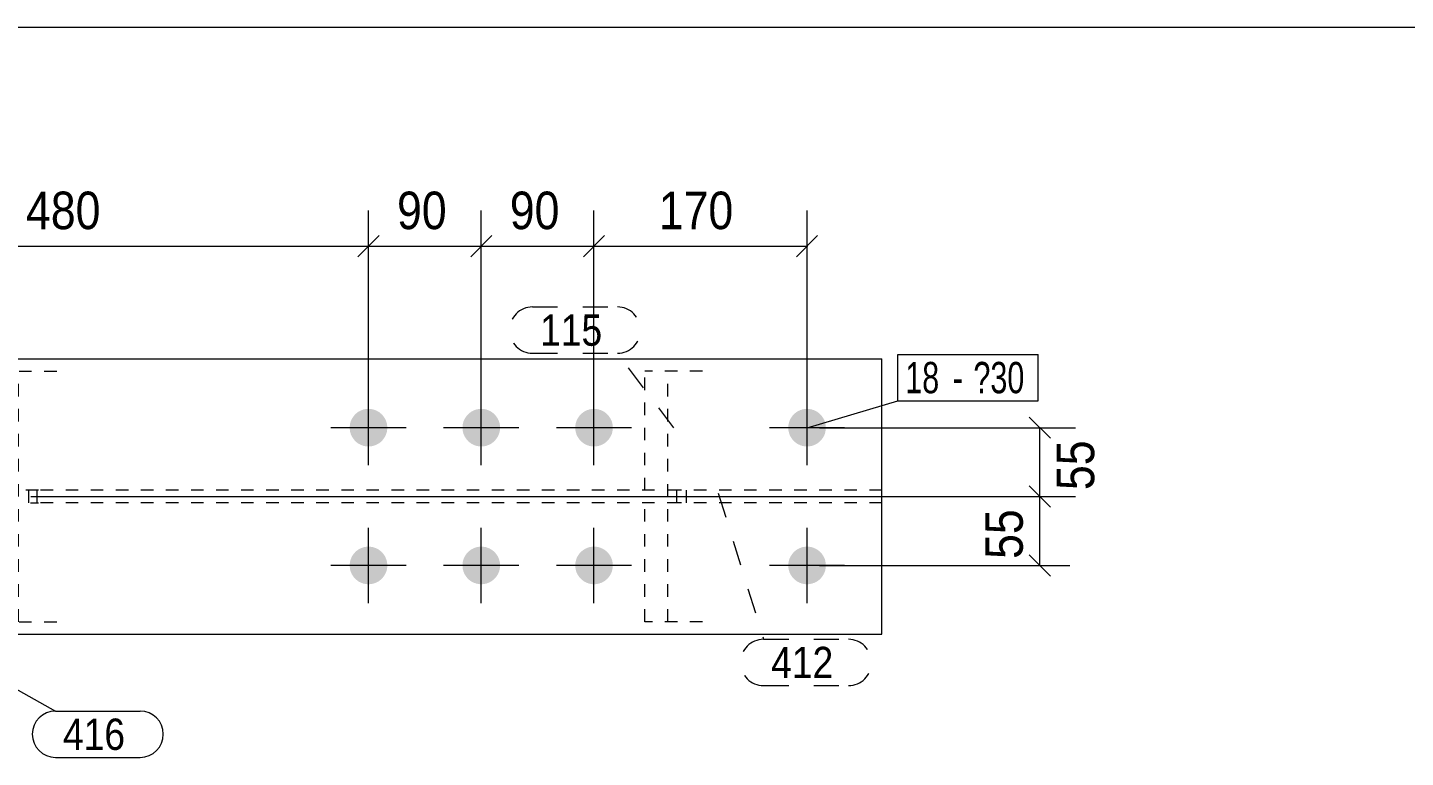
# Model space of a CAD drawing. Header units: millimetres. Extents: x 2 to 579, y 1 to 825.
# Drawn here: x 276.6 to 386.6, y 766.7 to 825 of the extents above; entities that cross this region are included whole.
import ezdxf

# ---------------------------------------------------------------- set-up
doc = ezdxf.new("R2010")
doc.units = ezdxf.units.MM
for name, pattern in [('XKITLINE00', [0]), ('XKITLINE01', [4, 1, -1, 1, -1]), ('XKITLINE02', [4, 2, -2]), ('XKITLINE03', [6, 3, -1, 1, -1])]:
    doc.linetypes.add(name, pattern=pattern)
for name, color, linetype, lineweight in [('Bolt', 3, 'Continuous', 0), ('BoltMark', 7, 'Continuous', 0), ('Dimensions', 7, 'Continuous', 0), ('DrawingSheet', 5, 'Continuous', 0), ('Part', 2, 'Continuous', 0), ('PartMark', 7, 'Continuous', 0)]:
    doc.layers.add(name, color=color, linetype=linetype, lineweight=lineweight)
doc.styles.add('ARIAL', font='ARIAL.TTF')
doc.styles.add('ARIAL_NARROW', font='ARIALN.TTF')

# ---------------------------------------------------------------- blocks, each defined once
blk = doc.blocks.new('*A126')
at = {"layer": 'Bolt'}
for points in [[(303.8, 791.55), (303.76, 791.55), (303.72, 791.55), (303.69, 791.56), (303.65, 791.56), (303.61, 791.57), (303.58, 791.57), (303.54, 791.58), (303.51, 791.59), (303.47, 791.59), (303.43, 791.6), (303.4, 791.61), (303.36, 791.63), (303.33, 791.64), (303.29, 791.65), (303.26, 791.66), (303.23, 791.68), (303.19, 791.69), (303.16, 791.71), (303.13, 791.73), (303.09, 791.74), (303.06, 791.76), (303.03, 791.78), (303, 791.8), (302.97, 791.82), (302.94, 791.85), (302.91, 791.87), (302.88, 791.89), (302.85, 791.91), (302.83, 791.94), (302.8, 791.96), (302.77, 791.99), (302.75, 792.02), (302.72, 792.04), (302.7, 792.07), (302.67, 792.1), (302.65, 792.13), (302.63, 792.16), (302.61, 792.19), (302.59, 792.22), (302.57, 792.25), (302.55, 792.28), (302.53, 792.31), (302.51, 792.34), (302.49, 792.38), (302.48, 792.41), (302.46, 792.44), (302.45, 792.48), (302.43, 792.51), (302.42, 792.54), (302.41, 792.58), (302.4, 792.61), (302.39, 792.65), (302.38, 792.69), (302.37, 792.72), (302.36, 792.76), (302.36, 792.79), (302.35, 792.83), (302.35, 792.87), (302.34, 792.9), (302.34, 792.94), (302.34, 792.98), (302.33, 793.01), (302.33, 793.05), (302.33, 793.09), (302.34, 793.12), (302.34, 793.16), (302.34, 793.2), (302.35, 793.23), (302.35, 793.27), (302.36, 793.31), (302.36, 793.34), (302.37, 793.38), (302.38, 793.41), (302.39, 793.45), (302.4, 793.49), (302.41, 793.52), (302.42, 793.56), (302.43, 793.59), (302.45, 793.62), (302.46, 793.66), (302.48, 793.69), (302.49, 793.72), (302.51, 793.76), (302.53, 793.79), (302.55, 793.82), (302.57, 793.85), (302.59, 793.88), (302.61, 793.91), (302.63, 793.94), (302.65, 793.97), (302.67, 794), (302.7, 794.03), (302.72, 794.06), (302.75, 794.08), (302.77, 794.11), (302.8, 794.14), (302.83, 794.16), (302.85, 794.19), (302.88, 794.21), (302.91, 794.23), (302.94, 794.25), (302.97, 794.28), (303, 794.3), (303.03, 794.32), (303.06, 794.34), (303.09, 794.36), (303.13, 794.37), (303.16, 794.39), (303.19, 794.41), (303.23, 794.42), (303.26, 794.44), (303.29, 794.45), (303.33, 794.46), (303.36, 794.47), (303.4, 794.49), (303.43, 794.5), (303.47, 794.51), (303.51, 794.51), (303.54, 794.52), (303.58, 794.53), (303.61, 794.53), (303.65, 794.54), (303.69, 794.54), (303.72, 794.55), (303.76, 794.55), (303.8, 794.55), (303.83, 794.55), (303.87, 794.55), (303.91, 794.55), (303.94, 794.55), (303.98, 794.54), (304.02, 794.54), (304.05, 794.53), (304.09, 794.53), (304.13, 794.52), (304.16, 794.51), (304.2, 794.51), (304.23, 794.5), (304.27, 794.49), (304.3, 794.47), (304.34, 794.46), (304.37, 794.45), (304.41, 794.44), (304.44, 794.42), (304.48, 794.41), (304.51, 794.39), (304.54, 794.37), (304.57, 794.36), (304.6, 794.34), (304.64, 794.32), (304.67, 794.3), (304.7, 794.28), (304.73, 794.25), (304.76, 794.23), (304.79, 794.21), (304.81, 794.19), (304.84, 794.16), (304.87, 794.14), (304.89, 794.11), (304.92, 794.08), (304.95, 794.06), (304.97, 794.03), (304.99, 794), (305.02, 793.97), (305.04, 793.94), (305.06, 793.91), (305.08, 793.88), (305.1, 793.85), (305.12, 793.82), (305.14, 793.79), (305.16, 793.76), (305.17, 793.72), (305.19, 793.69), (305.21, 793.66), (305.22, 793.62), (305.23, 793.59), (305.25, 793.56), (305.26, 793.52), (305.27, 793.49), (305.28, 793.45), (305.29, 793.41), (305.3, 793.38), (305.3, 793.34), (305.31, 793.31), (305.32, 793.27), (305.32, 793.23), (305.33, 793.2), (305.33, 793.16), (305.33, 793.12), (305.33, 793.09), (305.33, 793.05), (305.33, 793.01), (305.33, 792.98), (305.33, 792.94), (305.33, 792.9), (305.32, 792.87), (305.32, 792.83), (305.31, 792.79), (305.3, 792.76), (305.3, 792.72), (305.29, 792.69), (305.28, 792.65), (305.27, 792.61), (305.26, 792.58), (305.25, 792.54), (305.23, 792.51), (305.22, 792.48), (305.21, 792.44), (305.19, 792.41), (305.17, 792.38), (305.16, 792.34), (305.14, 792.31), (305.12, 792.28), (305.1, 792.25), (305.08, 792.22), (305.06, 792.19), (305.04, 792.16), (305.02, 792.13), (304.99, 792.1), (304.97, 792.07), (304.95, 792.04), (304.92, 792.02), (304.89, 791.99), (304.87, 791.96), (304.84, 791.94), (304.81, 791.91), (304.79, 791.89), (304.76, 791.87), (304.73, 791.85), (304.7, 791.82), (304.67, 791.8), (304.64, 791.78), (304.6, 791.76), (304.57, 791.74), (304.54, 791.73), (304.51, 791.71), (304.48, 791.69), (304.44, 791.68), (304.41, 791.66), (304.37, 791.65), (304.34, 791.64), (304.3, 791.63), (304.27, 791.61), (304.23, 791.6), (304.2, 791.59), (304.16, 791.59), (304.13, 791.58), (304.09, 791.57), (304.05, 791.57), (304.02, 791.56), (303.98, 791.56), (303.94, 791.55), (303.91, 791.55), (303.87, 791.55), (303.83, 791.55)], [(312.8, 791.55), (312.76, 791.55), (312.72, 791.55), (312.69, 791.56), (312.65, 791.56), (312.61, 791.57), (312.58, 791.57), (312.54, 791.58), (312.51, 791.59), (312.47, 791.59), (312.43, 791.6), (312.4, 791.61), (312.36, 791.63), (312.33, 791.64), (312.29, 791.65), (312.26, 791.66), (312.23, 791.68), (312.19, 791.69), (312.16, 791.71), (312.13, 791.73), (312.09, 791.74), (312.06, 791.76), (312.03, 791.78), (312, 791.8), (311.97, 791.82), (311.94, 791.85), (311.91, 791.87), (311.88, 791.89), (311.85, 791.91), (311.83, 791.94), (311.8, 791.96), (311.77, 791.99), (311.75, 792.02), (311.72, 792.04), (311.7, 792.07), (311.67, 792.1), (311.65, 792.13), (311.63, 792.16), (311.61, 792.19), (311.59, 792.22), (311.57, 792.25), (311.55, 792.28), (311.53, 792.31), (311.51, 792.34), (311.49, 792.38), (311.48, 792.41), (311.46, 792.44), (311.45, 792.48), (311.43, 792.51), (311.42, 792.54), (311.41, 792.58), (311.4, 792.61), (311.39, 792.65), (311.38, 792.69), (311.37, 792.72), (311.36, 792.76), (311.36, 792.79), (311.35, 792.83), (311.35, 792.87), (311.34, 792.9), (311.34, 792.94), (311.34, 792.98), (311.33, 793.01), (311.33, 793.05), (311.33, 793.09), (311.34, 793.12), (311.34, 793.16), (311.34, 793.2), (311.35, 793.23), (311.35, 793.27), (311.36, 793.31), (311.36, 793.34), (311.37, 793.38), (311.38, 793.41), (311.39, 793.45), (311.4, 793.49), (311.41, 793.52), (311.42, 793.56), (311.43, 793.59), (311.45, 793.62), (311.46, 793.66), (311.48, 793.69), (311.49, 793.72), (311.51, 793.76), (311.53, 793.79), (311.55, 793.82), (311.57, 793.85), (311.59, 793.88), (311.61, 793.91), (311.63, 793.94), (311.65, 793.97), (311.67, 794), (311.7, 794.03), (311.72, 794.06), (311.75, 794.08), (311.77, 794.11), (311.8, 794.14), (311.83, 794.16), (311.85, 794.19), (311.88, 794.21), (311.91, 794.23), (311.94, 794.25), (311.97, 794.28), (312, 794.3), (312.03, 794.32), (312.06, 794.34), (312.09, 794.36), (312.13, 794.37), (312.16, 794.39), (312.19, 794.41), (312.23, 794.42), (312.26, 794.44), (312.29, 794.45), (312.33, 794.46), (312.36, 794.47), (312.4, 794.49), (312.43, 794.5), (312.47, 794.51), (312.51, 794.51), (312.54, 794.52), (312.58, 794.53), (312.61, 794.53), (312.65, 794.54), (312.69, 794.54), (312.72, 794.55), (312.76, 794.55), (312.8, 794.55), (312.83, 794.55), (312.87, 794.55), (312.91, 794.55), (312.94, 794.55), (312.98, 794.54), (313.02, 794.54), (313.05, 794.53), (313.09, 794.53), (313.13, 794.52), (313.16, 794.51), (313.2, 794.51), (313.23, 794.5), (313.27, 794.49), (313.3, 794.47), (313.34, 794.46), (313.37, 794.45), (313.41, 794.44), (313.44, 794.42), (313.48, 794.41), (313.51, 794.39), (313.54, 794.37), (313.57, 794.36), (313.6, 794.34), (313.64, 794.32), (313.67, 794.3), (313.7, 794.28), (313.73, 794.25), (313.76, 794.23), (313.79, 794.21), (313.81, 794.19), (313.84, 794.16), (313.87, 794.14), (313.89, 794.11), (313.92, 794.08), (313.95, 794.06), (313.97, 794.03), (313.99, 794), (314.02, 793.97), (314.04, 793.94), (314.06, 793.91), (314.08, 793.88), (314.1, 793.85), (314.12, 793.82), (314.14, 793.79), (314.16, 793.76), (314.17, 793.72), (314.19, 793.69), (314.21, 793.66), (314.22, 793.62), (314.23, 793.59), (314.25, 793.56), (314.26, 793.52), (314.27, 793.49), (314.28, 793.45), (314.29, 793.41), (314.3, 793.38), (314.3, 793.34), (314.31, 793.31), (314.32, 793.27), (314.32, 793.23), (314.33, 793.2), (314.33, 793.16), (314.33, 793.12), (314.33, 793.09), (314.33, 793.05), (314.33, 793.01), (314.33, 792.98), (314.33, 792.94), (314.33, 792.9), (314.32, 792.87), (314.32, 792.83), (314.31, 792.79), (314.3, 792.76), (314.3, 792.72), (314.29, 792.69), (314.28, 792.65), (314.27, 792.61), (314.26, 792.58), (314.25, 792.54), (314.23, 792.51), (314.22, 792.48), (314.21, 792.44), (314.19, 792.41), (314.17, 792.38), (314.16, 792.34), (314.14, 792.31), (314.12, 792.28), (314.1, 792.25), (314.08, 792.22), (314.06, 792.19), (314.04, 792.16), (314.02, 792.13), (313.99, 792.1), (313.97, 792.07), (313.95, 792.04), (313.92, 792.02), (313.89, 791.99), (313.87, 791.96), (313.84, 791.94), (313.81, 791.91), (313.79, 791.89), (313.76, 791.87), (313.73, 791.85), (313.7, 791.82), (313.67, 791.8), (313.64, 791.78), (313.6, 791.76), (313.57, 791.74), (313.54, 791.73), (313.51, 791.71), (313.48, 791.69), (313.44, 791.68), (313.41, 791.66), (313.37, 791.65), (313.34, 791.64), (313.3, 791.63), (313.27, 791.61), (313.23, 791.6), (313.2, 791.59), (313.16, 791.59), (313.13, 791.58), (313.09, 791.57), (313.05, 791.57), (313.02, 791.56), (312.98, 791.56), (312.94, 791.55), (312.91, 791.55), (312.87, 791.55), (312.83, 791.55)], [(321.8, 791.55), (321.76, 791.55), (321.72, 791.55), (321.69, 791.56), (321.65, 791.56), (321.61, 791.57), (321.58, 791.57), (321.54, 791.58), (321.51, 791.59), (321.47, 791.59), (321.43, 791.6), (321.4, 791.61), (321.36, 791.63), (321.33, 791.64), (321.29, 791.65), (321.26, 791.66), (321.23, 791.68), (321.19, 791.69), (321.16, 791.71), (321.13, 791.73), (321.09, 791.74), (321.06, 791.76), (321.03, 791.78), (321, 791.8), (320.97, 791.82), (320.94, 791.85), (320.91, 791.87), (320.88, 791.89), (320.85, 791.91), (320.83, 791.94), (320.8, 791.96), (320.77, 791.99), (320.75, 792.02), (320.72, 792.04), (320.7, 792.07), (320.67, 792.1), (320.65, 792.13), (320.63, 792.16), (320.61, 792.19), (320.59, 792.22), (320.57, 792.25), (320.55, 792.28), (320.53, 792.31), (320.51, 792.34), (320.49, 792.38), (320.48, 792.41), (320.46, 792.44), (320.45, 792.48), (320.43, 792.51), (320.42, 792.54), (320.41, 792.58), (320.4, 792.61), (320.39, 792.65), (320.38, 792.69), (320.37, 792.72), (320.36, 792.76), (320.36, 792.79), (320.35, 792.83), (320.35, 792.87), (320.34, 792.9), (320.34, 792.94), (320.34, 792.98), (320.33, 793.01), (320.33, 793.05), (320.33, 793.09), (320.34, 793.12), (320.34, 793.16), (320.34, 793.2), (320.35, 793.23), (320.35, 793.27), (320.36, 793.31), (320.36, 793.34), (320.37, 793.38), (320.38, 793.41), (320.39, 793.45), (320.4, 793.49), (320.41, 793.52), (320.42, 793.56), (320.43, 793.59), (320.45, 793.62), (320.46, 793.66), (320.48, 793.69), (320.49, 793.72), (320.51, 793.76), (320.53, 793.79), (320.55, 793.82), (320.57, 793.85), (320.59, 793.88), (320.61, 793.91), (320.63, 793.94), (320.65, 793.97), (320.67, 794), (320.7, 794.03), (320.72, 794.06), (320.75, 794.08), (320.77, 794.11), (320.8, 794.14), (320.83, 794.16), (320.85, 794.19), (320.88, 794.21), (320.91, 794.23), (320.94, 794.25), (320.97, 794.28), (321, 794.3), (321.03, 794.32), (321.06, 794.34), (321.09, 794.36), (321.13, 794.37), (321.16, 794.39), (321.19, 794.41), (321.23, 794.42), (321.26, 794.44), (321.29, 794.45), (321.33, 794.46), (321.36, 794.47), (321.4, 794.49), (321.43, 794.5), (321.47, 794.51), (321.51, 794.51), (321.54, 794.52), (321.58, 794.53), (321.61, 794.53), (321.65, 794.54), (321.69, 794.54), (321.72, 794.55), (321.76, 794.55), (321.8, 794.55), (321.83, 794.55), (321.87, 794.55), (321.91, 794.55), (321.94, 794.55), (321.98, 794.54), (322.02, 794.54), (322.05, 794.53), (322.09, 794.53), (322.13, 794.52), (322.16, 794.51), (322.2, 794.51), (322.23, 794.5), (322.27, 794.49), (322.3, 794.47), (322.34, 794.46), (322.37, 794.45), (322.41, 794.44), (322.44, 794.42), (322.48, 794.41), (322.51, 794.39), (322.54, 794.37), (322.57, 794.36), (322.6, 794.34), (322.64, 794.32), (322.67, 794.3), (322.7, 794.28), (322.73, 794.25), (322.76, 794.23), (322.79, 794.21), (322.81, 794.19), (322.84, 794.16), (322.87, 794.14), (322.89, 794.11), (322.92, 794.08), (322.95, 794.06), (322.97, 794.03), (322.99, 794), (323.02, 793.97), (323.04, 793.94), (323.06, 793.91), (323.08, 793.88), (323.1, 793.85), (323.12, 793.82), (323.14, 793.79), (323.16, 793.76), (323.17, 793.72), (323.19, 793.69), (323.21, 793.66), (323.22, 793.62), (323.23, 793.59), (323.25, 793.56), (323.26, 793.52), (323.27, 793.49), (323.28, 793.45), (323.29, 793.41), (323.3, 793.38), (323.3, 793.34), (323.31, 793.31), (323.32, 793.27), (323.32, 793.23), (323.33, 793.2), (323.33, 793.16), (323.33, 793.12), (323.33, 793.09), (323.33, 793.05), (323.33, 793.01), (323.33, 792.98), (323.33, 792.94), (323.33, 792.9), (323.32, 792.87), (323.32, 792.83), (323.31, 792.79), (323.3, 792.76), (323.3, 792.72), (323.29, 792.69), (323.28, 792.65), (323.27, 792.61), (323.26, 792.58), (323.25, 792.54), (323.23, 792.51), (323.22, 792.48), (323.21, 792.44), (323.19, 792.41), (323.17, 792.38), (323.16, 792.34), (323.14, 792.31), (323.12, 792.28), (323.1, 792.25), (323.08, 792.22), (323.06, 792.19), (323.04, 792.16), (323.02, 792.13), (322.99, 792.1), (322.97, 792.07), (322.95, 792.04), (322.92, 792.02), (322.89, 791.99), (322.87, 791.96), (322.84, 791.94), (322.81, 791.91), (322.79, 791.89), (322.76, 791.87), (322.73, 791.85), (322.7, 791.82), (322.67, 791.8), (322.64, 791.78), (322.6, 791.76), (322.57, 791.74), (322.54, 791.73), (322.51, 791.71), (322.48, 791.69), (322.44, 791.68), (322.41, 791.66), (322.37, 791.65), (322.34, 791.64), (322.3, 791.63), (322.27, 791.61), (322.23, 791.6), (322.2, 791.59), (322.16, 791.59), (322.13, 791.58), (322.09, 791.57), (322.05, 791.57), (322.02, 791.56), (321.98, 791.56), (321.94, 791.55), (321.91, 791.55), (321.87, 791.55), (321.83, 791.55)], [(338.8, 791.55), (338.76, 791.55), (338.72, 791.55), (338.69, 791.56), (338.65, 791.56), (338.61, 791.57), (338.58, 791.57), (338.54, 791.58), (338.51, 791.59), (338.47, 791.59), (338.43, 791.6), (338.4, 791.61), (338.36, 791.63), (338.33, 791.64), (338.29, 791.65), (338.26, 791.66), (338.23, 791.68), (338.19, 791.69), (338.16, 791.71), (338.13, 791.73), (338.09, 791.74), (338.06, 791.76), (338.03, 791.78), (338, 791.8), (337.97, 791.82), (337.94, 791.85), (337.91, 791.87), (337.88, 791.89), (337.85, 791.91), (337.83, 791.94), (337.8, 791.96), (337.77, 791.99), (337.75, 792.02), (337.72, 792.04), (337.7, 792.07), (337.67, 792.1), (337.65, 792.13), (337.63, 792.16), (337.61, 792.19), (337.59, 792.22), (337.57, 792.25), (337.55, 792.28), (337.53, 792.31), (337.51, 792.34), (337.49, 792.38), (337.48, 792.41), (337.46, 792.44), (337.45, 792.48), (337.43, 792.51), (337.42, 792.54), (337.41, 792.58), (337.4, 792.61), (337.39, 792.65), (337.38, 792.69), (337.37, 792.72), (337.36, 792.76), (337.36, 792.79), (337.35, 792.83), (337.35, 792.87), (337.34, 792.9), (337.34, 792.94), (337.34, 792.98), (337.33, 793.01), (337.33, 793.05), (337.33, 793.09), (337.34, 793.12), (337.34, 793.16), (337.34, 793.2), (337.35, 793.23), (337.35, 793.27), (337.36, 793.31), (337.36, 793.34), (337.37, 793.38), (337.38, 793.41), (337.39, 793.45), (337.4, 793.49), (337.41, 793.52), (337.42, 793.56), (337.43, 793.59), (337.45, 793.62), (337.46, 793.66), (337.48, 793.69), (337.49, 793.72), (337.51, 793.76), (337.53, 793.79), (337.55, 793.82), (337.57, 793.85), (337.59, 793.88), (337.61, 793.91), (337.63, 793.94), (337.65, 793.97), (337.67, 794), (337.7, 794.03), (337.72, 794.06), (337.75, 794.08), (337.77, 794.11), (337.8, 794.14), (337.83, 794.16), (337.85, 794.19), (337.88, 794.21), (337.91, 794.23), (337.94, 794.25), (337.97, 794.28), (338, 794.3), (338.03, 794.32), (338.06, 794.34), (338.09, 794.36), (338.13, 794.37), (338.16, 794.39), (338.19, 794.41), (338.23, 794.42), (338.26, 794.44), (338.29, 794.45), (338.33, 794.46), (338.36, 794.47), (338.4, 794.49), (338.43, 794.5), (338.47, 794.51), (338.51, 794.51), (338.54, 794.52), (338.58, 794.53), (338.61, 794.53), (338.65, 794.54), (338.69, 794.54), (338.72, 794.55), (338.76, 794.55), (338.8, 794.55), (338.83, 794.55), (338.87, 794.55), (338.91, 794.55), (338.94, 794.55), (338.98, 794.54), (339.02, 794.54), (339.05, 794.53), (339.09, 794.53), (339.13, 794.52), (339.16, 794.51), (339.2, 794.51), (339.23, 794.5), (339.27, 794.49), (339.3, 794.47), (339.34, 794.46), (339.37, 794.45), (339.41, 794.44), (339.44, 794.42), (339.48, 794.41), (339.51, 794.39), (339.54, 794.37), (339.57, 794.36), (339.6, 794.34), (339.64, 794.32), (339.67, 794.3), (339.7, 794.28), (339.73, 794.25), (339.76, 794.23), (339.79, 794.21), (339.81, 794.19), (339.84, 794.16), (339.87, 794.14), (339.89, 794.11), (339.92, 794.08), (339.95, 794.06), (339.97, 794.03), (339.99, 794), (340.02, 793.97), (340.04, 793.94), (340.06, 793.91), (340.08, 793.88), (340.1, 793.85), (340.12, 793.82), (340.14, 793.79), (340.16, 793.76), (340.17, 793.72), (340.19, 793.69), (340.21, 793.66), (340.22, 793.62), (340.23, 793.59), (340.25, 793.56), (340.26, 793.52), (340.27, 793.49), (340.28, 793.45), (340.29, 793.41), (340.3, 793.38), (340.3, 793.34), (340.31, 793.31), (340.32, 793.27), (340.32, 793.23), (340.33, 793.2), (340.33, 793.16), (340.33, 793.12), (340.33, 793.09), (340.33, 793.05), (340.33, 793.01), (340.33, 792.98), (340.33, 792.94), (340.33, 792.9), (340.32, 792.87), (340.32, 792.83), (340.31, 792.79), (340.3, 792.76), (340.3, 792.72), (340.29, 792.69), (340.28, 792.65), (340.27, 792.61), (340.26, 792.58), (340.25, 792.54), (340.23, 792.51), (340.22, 792.48), (340.21, 792.44), (340.19, 792.41), (340.17, 792.38), (340.16, 792.34), (340.14, 792.31), (340.12, 792.28), (340.1, 792.25), (340.08, 792.22), (340.06, 792.19), (340.04, 792.16), (340.02, 792.13), (339.99, 792.1), (339.97, 792.07), (339.95, 792.04), (339.92, 792.02), (339.89, 791.99), (339.87, 791.96), (339.84, 791.94), (339.81, 791.91), (339.79, 791.89), (339.76, 791.87), (339.73, 791.85), (339.7, 791.82), (339.67, 791.8), (339.64, 791.78), (339.6, 791.76), (339.57, 791.74), (339.54, 791.73), (339.51, 791.71), (339.48, 791.69), (339.44, 791.68), (339.41, 791.66), (339.37, 791.65), (339.34, 791.64), (339.3, 791.63), (339.27, 791.61), (339.23, 791.6), (339.2, 791.59), (339.16, 791.59), (339.13, 791.58), (339.09, 791.57), (339.05, 791.57), (339.02, 791.56), (338.98, 791.56), (338.94, 791.55), (338.91, 791.55), (338.87, 791.55), (338.83, 791.55)], [(303.8, 780.55), (303.76, 780.55), (303.72, 780.55), (303.69, 780.56), (303.65, 780.56), (303.61, 780.57), (303.58, 780.57), (303.54, 780.58), (303.51, 780.59), (303.47, 780.59), (303.43, 780.6), (303.4, 780.61), (303.36, 780.63), (303.33, 780.64), (303.29, 780.65), (303.26, 780.66), (303.23, 780.68), (303.19, 780.69), (303.16, 780.71), (303.13, 780.73), (303.09, 780.74), (303.06, 780.76), (303.03, 780.78), (303, 780.8), (302.97, 780.82), (302.94, 780.85), (302.91, 780.87), (302.88, 780.89), (302.85, 780.91), (302.83, 780.94), (302.8, 780.96), (302.77, 780.99), (302.75, 781.02), (302.72, 781.04), (302.7, 781.07), (302.67, 781.1), (302.65, 781.13), (302.63, 781.16), (302.61, 781.19), (302.59, 781.22), (302.57, 781.25), (302.55, 781.28), (302.53, 781.31), (302.51, 781.34), (302.49, 781.38), (302.48, 781.41), (302.46, 781.44), (302.45, 781.48), (302.43, 781.51), (302.42, 781.54), (302.41, 781.58), (302.4, 781.61), (302.39, 781.65), (302.38, 781.69), (302.37, 781.72), (302.36, 781.76), (302.36, 781.79), (302.35, 781.83), (302.35, 781.87), (302.34, 781.9), (302.34, 781.94), (302.34, 781.98), (302.33, 782.01), (302.33, 782.05), (302.33, 782.09), (302.34, 782.12), (302.34, 782.16), (302.34, 782.2), (302.35, 782.23), (302.35, 782.27), (302.36, 782.31), (302.36, 782.34), (302.37, 782.38), (302.38, 782.41), (302.39, 782.45), (302.4, 782.49), (302.41, 782.52), (302.42, 782.56), (302.43, 782.59), (302.45, 782.62), (302.46, 782.66), (302.48, 782.69), (302.49, 782.72), (302.51, 782.76), (302.53, 782.79), (302.55, 782.82), (302.57, 782.85), (302.59, 782.88), (302.61, 782.91), (302.63, 782.94), (302.65, 782.97), (302.67, 783), (302.7, 783.03), (302.72, 783.06), (302.75, 783.08), (302.77, 783.11), (302.8, 783.14), (302.83, 783.16), (302.85, 783.19), (302.88, 783.21), (302.91, 783.23), (302.94, 783.25), (302.97, 783.28), (303, 783.3), (303.03, 783.32), (303.06, 783.34), (303.09, 783.36), (303.13, 783.37), (303.16, 783.39), (303.19, 783.41), (303.23, 783.42), (303.26, 783.44), (303.29, 783.45), (303.33, 783.46), (303.36, 783.47), (303.4, 783.49), (303.43, 783.5), (303.47, 783.51), (303.51, 783.51), (303.54, 783.52), (303.58, 783.53), (303.61, 783.53), (303.65, 783.54), (303.69, 783.54), (303.72, 783.55), (303.76, 783.55), (303.8, 783.55), (303.83, 783.55), (303.87, 783.55), (303.91, 783.55), (303.94, 783.55), (303.98, 783.54), (304.02, 783.54), (304.05, 783.53), (304.09, 783.53), (304.13, 783.52), (304.16, 783.51), (304.2, 783.51), (304.23, 783.5), (304.27, 783.49), (304.3, 783.47), (304.34, 783.46), (304.37, 783.45), (304.41, 783.44), (304.44, 783.42), (304.48, 783.41), (304.51, 783.39), (304.54, 783.37), (304.57, 783.36), (304.6, 783.34), (304.64, 783.32), (304.67, 783.3), (304.7, 783.28), (304.73, 783.25), (304.76, 783.23), (304.79, 783.21), (304.81, 783.19), (304.84, 783.16), (304.87, 783.14), (304.89, 783.11), (304.92, 783.08), (304.95, 783.06), (304.97, 783.03), (304.99, 783), (305.02, 782.97), (305.04, 782.94), (305.06, 782.91), (305.08, 782.88), (305.1, 782.85), (305.12, 782.82), (305.14, 782.79), (305.16, 782.76), (305.17, 782.72), (305.19, 782.69), (305.21, 782.66), (305.22, 782.62), (305.23, 782.59), (305.25, 782.56), (305.26, 782.52), (305.27, 782.49), (305.28, 782.45), (305.29, 782.41), (305.3, 782.38), (305.3, 782.34), (305.31, 782.31), (305.32, 782.27), (305.32, 782.23), (305.33, 782.2), (305.33, 782.16), (305.33, 782.12), (305.33, 782.09), (305.33, 782.05), (305.33, 782.01), (305.33, 781.98), (305.33, 781.94), (305.33, 781.9), (305.32, 781.87), (305.32, 781.83), (305.31, 781.79), (305.3, 781.76), (305.3, 781.72), (305.29, 781.69), (305.28, 781.65), (305.27, 781.61), (305.26, 781.58), (305.25, 781.54), (305.23, 781.51), (305.22, 781.48), (305.21, 781.44), (305.19, 781.41), (305.17, 781.38), (305.16, 781.34), (305.14, 781.31), (305.12, 781.28), (305.1, 781.25), (305.08, 781.22), (305.06, 781.19), (305.04, 781.16), (305.02, 781.13), (304.99, 781.1), (304.97, 781.07), (304.95, 781.04), (304.92, 781.02), (304.89, 780.99), (304.87, 780.96), (304.84, 780.94), (304.81, 780.91), (304.79, 780.89), (304.76, 780.87), (304.73, 780.85), (304.7, 780.82), (304.67, 780.8), (304.64, 780.78), (304.6, 780.76), (304.57, 780.74), (304.54, 780.73), (304.51, 780.71), (304.48, 780.69), (304.44, 780.68), (304.41, 780.66), (304.37, 780.65), (304.34, 780.64), (304.3, 780.63), (304.27, 780.61), (304.23, 780.6), (304.2, 780.59), (304.16, 780.59), (304.13, 780.58), (304.09, 780.57), (304.05, 780.57), (304.02, 780.56), (303.98, 780.56), (303.94, 780.55), (303.91, 780.55), (303.87, 780.55), (303.83, 780.55)], [(312.8, 780.55), (312.76, 780.55), (312.72, 780.55), (312.69, 780.56), (312.65, 780.56), (312.61, 780.57), (312.58, 780.57), (312.54, 780.58), (312.51, 780.59), (312.47, 780.59), (312.43, 780.6), (312.4, 780.61), (312.36, 780.63), (312.33, 780.64), (312.29, 780.65), (312.26, 780.66), (312.23, 780.68), (312.19, 780.69), (312.16, 780.71), (312.13, 780.73), (312.09, 780.74), (312.06, 780.76), (312.03, 780.78), (312, 780.8), (311.97, 780.82), (311.94, 780.85), (311.91, 780.87), (311.88, 780.89), (311.85, 780.91), (311.83, 780.94), (311.8, 780.96), (311.77, 780.99), (311.75, 781.02), (311.72, 781.04), (311.7, 781.07), (311.67, 781.1), (311.65, 781.13), (311.63, 781.16), (311.61, 781.19), (311.59, 781.22), (311.57, 781.25), (311.55, 781.28), (311.53, 781.31), (311.51, 781.34), (311.49, 781.38), (311.48, 781.41), (311.46, 781.44), (311.45, 781.48), (311.43, 781.51), (311.42, 781.54), (311.41, 781.58), (311.4, 781.61), (311.39, 781.65), (311.38, 781.69), (311.37, 781.72), (311.36, 781.76), (311.36, 781.79), (311.35, 781.83), (311.35, 781.87), (311.34, 781.9), (311.34, 781.94), (311.34, 781.98), (311.33, 782.01), (311.33, 782.05), (311.33, 782.09), (311.34, 782.12), (311.34, 782.16), (311.34, 782.2), (311.35, 782.23), (311.35, 782.27), (311.36, 782.31), (311.36, 782.34), (311.37, 782.38), (311.38, 782.41), (311.39, 782.45), (311.4, 782.49), (311.41, 782.52), (311.42, 782.56), (311.43, 782.59), (311.45, 782.62), (311.46, 782.66), (311.48, 782.69), (311.49, 782.72), (311.51, 782.76), (311.53, 782.79), (311.55, 782.82), (311.57, 782.85), (311.59, 782.88), (311.61, 782.91), (311.63, 782.94), (311.65, 782.97), (311.67, 783), (311.7, 783.03), (311.72, 783.06), (311.75, 783.08), (311.77, 783.11), (311.8, 783.14), (311.83, 783.16), (311.85, 783.19), (311.88, 783.21), (311.91, 783.23), (311.94, 783.25), (311.97, 783.28), (312, 783.3), (312.03, 783.32), (312.06, 783.34), (312.09, 783.36), (312.13, 783.37), (312.16, 783.39), (312.19, 783.41), (312.23, 783.42), (312.26, 783.44), (312.29, 783.45), (312.33, 783.46), (312.36, 783.47), (312.4, 783.49), (312.43, 783.5), (312.47, 783.51), (312.51, 783.51), (312.54, 783.52), (312.58, 783.53), (312.61, 783.53), (312.65, 783.54), (312.69, 783.54), (312.72, 783.55), (312.76, 783.55), (312.8, 783.55), (312.83, 783.55), (312.87, 783.55), (312.91, 783.55), (312.94, 783.55), (312.98, 783.54), (313.02, 783.54), (313.05, 783.53), (313.09, 783.53), (313.13, 783.52), (313.16, 783.51), (313.2, 783.51), (313.23, 783.5), (313.27, 783.49), (313.3, 783.47), (313.34, 783.46), (313.37, 783.45), (313.41, 783.44), (313.44, 783.42), (313.48, 783.41), (313.51, 783.39), (313.54, 783.37), (313.57, 783.36), (313.6, 783.34), (313.64, 783.32), (313.67, 783.3), (313.7, 783.28), (313.73, 783.25), (313.76, 783.23), (313.79, 783.21), (313.81, 783.19), (313.84, 783.16), (313.87, 783.14), (313.89, 783.11), (313.92, 783.08), (313.95, 783.06), (313.97, 783.03), (313.99, 783), (314.02, 782.97), (314.04, 782.94), (314.06, 782.91), (314.08, 782.88), (314.1, 782.85), (314.12, 782.82), (314.14, 782.79), (314.16, 782.76), (314.17, 782.72), (314.19, 782.69), (314.21, 782.66), (314.22, 782.62), (314.23, 782.59), (314.25, 782.56), (314.26, 782.52), (314.27, 782.49), (314.28, 782.45), (314.29, 782.41), (314.3, 782.38), (314.3, 782.34), (314.31, 782.31), (314.32, 782.27), (314.32, 782.23), (314.33, 782.2), (314.33, 782.16), (314.33, 782.12), (314.33, 782.09), (314.33, 782.05), (314.33, 782.01), (314.33, 781.98), (314.33, 781.94), (314.33, 781.9), (314.32, 781.87), (314.32, 781.83), (314.31, 781.79), (314.3, 781.76), (314.3, 781.72), (314.29, 781.69), (314.28, 781.65), (314.27, 781.61), (314.26, 781.58), (314.25, 781.54), (314.23, 781.51), (314.22, 781.48), (314.21, 781.44), (314.19, 781.41), (314.17, 781.38), (314.16, 781.34), (314.14, 781.31), (314.12, 781.28), (314.1, 781.25), (314.08, 781.22), (314.06, 781.19), (314.04, 781.16), (314.02, 781.13), (313.99, 781.1), (313.97, 781.07), (313.95, 781.04), (313.92, 781.02), (313.89, 780.99), (313.87, 780.96), (313.84, 780.94), (313.81, 780.91), (313.79, 780.89), (313.76, 780.87), (313.73, 780.85), (313.7, 780.82), (313.67, 780.8), (313.64, 780.78), (313.6, 780.76), (313.57, 780.74), (313.54, 780.73), (313.51, 780.71), (313.48, 780.69), (313.44, 780.68), (313.41, 780.66), (313.37, 780.65), (313.34, 780.64), (313.3, 780.63), (313.27, 780.61), (313.23, 780.6), (313.2, 780.59), (313.16, 780.59), (313.13, 780.58), (313.09, 780.57), (313.05, 780.57), (313.02, 780.56), (312.98, 780.56), (312.94, 780.55), (312.91, 780.55), (312.87, 780.55), (312.83, 780.55)], [(321.8, 780.55), (321.76, 780.55), (321.72, 780.55), (321.69, 780.56), (321.65, 780.56), (321.61, 780.57), (321.58, 780.57), (321.54, 780.58), (321.51, 780.59), (321.47, 780.59), (321.43, 780.6), (321.4, 780.61), (321.36, 780.63), (321.33, 780.64), (321.29, 780.65), (321.26, 780.66), (321.23, 780.68), (321.19, 780.69), (321.16, 780.71), (321.13, 780.73), (321.09, 780.74), (321.06, 780.76), (321.03, 780.78), (321, 780.8), (320.97, 780.82), (320.94, 780.85), (320.91, 780.87), (320.88, 780.89), (320.85, 780.91), (320.83, 780.94), (320.8, 780.96), (320.77, 780.99), (320.75, 781.02), (320.72, 781.04), (320.7, 781.07), (320.67, 781.1), (320.65, 781.13), (320.63, 781.16), (320.61, 781.19), (320.59, 781.22), (320.57, 781.25), (320.55, 781.28), (320.53, 781.31), (320.51, 781.34), (320.49, 781.38), (320.48, 781.41), (320.46, 781.44), (320.45, 781.48), (320.43, 781.51), (320.42, 781.54), (320.41, 781.58), (320.4, 781.61), (320.39, 781.65), (320.38, 781.69), (320.37, 781.72), (320.36, 781.76), (320.36, 781.79), (320.35, 781.83), (320.35, 781.87), (320.34, 781.9), (320.34, 781.94), (320.34, 781.98), (320.33, 782.01), (320.33, 782.05), (320.33, 782.09), (320.34, 782.12), (320.34, 782.16), (320.34, 782.2), (320.35, 782.23), (320.35, 782.27), (320.36, 782.31), (320.36, 782.34), (320.37, 782.38), (320.38, 782.41), (320.39, 782.45), (320.4, 782.49), (320.41, 782.52), (320.42, 782.56), (320.43, 782.59), (320.45, 782.62), (320.46, 782.66), (320.48, 782.69), (320.49, 782.72), (320.51, 782.76), (320.53, 782.79), (320.55, 782.82), (320.57, 782.85), (320.59, 782.88), (320.61, 782.91), (320.63, 782.94), (320.65, 782.97), (320.67, 783), (320.7, 783.03), (320.72, 783.06), (320.75, 783.08), (320.77, 783.11), (320.8, 783.14), (320.83, 783.16), (320.85, 783.19), (320.88, 783.21), (320.91, 783.23), (320.94, 783.25), (320.97, 783.28), (321, 783.3), (321.03, 783.32), (321.06, 783.34), (321.09, 783.36), (321.13, 783.37), (321.16, 783.39), (321.19, 783.41), (321.23, 783.42), (321.26, 783.44), (321.29, 783.45), (321.33, 783.46), (321.36, 783.47), (321.4, 783.49), (321.43, 783.5), (321.47, 783.51), (321.51, 783.51), (321.54, 783.52), (321.58, 783.53), (321.61, 783.53), (321.65, 783.54), (321.69, 783.54), (321.72, 783.55), (321.76, 783.55), (321.8, 783.55), (321.83, 783.55), (321.87, 783.55), (321.91, 783.55), (321.94, 783.55), (321.98, 783.54), (322.02, 783.54), (322.05, 783.53), (322.09, 783.53), (322.13, 783.52), (322.16, 783.51), (322.2, 783.51), (322.23, 783.5), (322.27, 783.49), (322.3, 783.47), (322.34, 783.46), (322.37, 783.45), (322.41, 783.44), (322.44, 783.42), (322.48, 783.41), (322.51, 783.39), (322.54, 783.37), (322.57, 783.36), (322.6, 783.34), (322.64, 783.32), (322.67, 783.3), (322.7, 783.28), (322.73, 783.25), (322.76, 783.23), (322.79, 783.21), (322.81, 783.19), (322.84, 783.16), (322.87, 783.14), (322.89, 783.11), (322.92, 783.08), (322.95, 783.06), (322.97, 783.03), (322.99, 783), (323.02, 782.97), (323.04, 782.94), (323.06, 782.91), (323.08, 782.88), (323.1, 782.85), (323.12, 782.82), (323.14, 782.79), (323.16, 782.76), (323.17, 782.72), (323.19, 782.69), (323.21, 782.66), (323.22, 782.62), (323.23, 782.59), (323.25, 782.56), (323.26, 782.52), (323.27, 782.49), (323.28, 782.45), (323.29, 782.41), (323.3, 782.38), (323.3, 782.34), (323.31, 782.31), (323.32, 782.27), (323.32, 782.23), (323.33, 782.2), (323.33, 782.16), (323.33, 782.12), (323.33, 782.09), (323.33, 782.05), (323.33, 782.01), (323.33, 781.98), (323.33, 781.94), (323.33, 781.9), (323.32, 781.87), (323.32, 781.83), (323.31, 781.79), (323.3, 781.76), (323.3, 781.72), (323.29, 781.69), (323.28, 781.65), (323.27, 781.61), (323.26, 781.58), (323.25, 781.54), (323.23, 781.51), (323.22, 781.48), (323.21, 781.44), (323.19, 781.41), (323.17, 781.38), (323.16, 781.34), (323.14, 781.31), (323.12, 781.28), (323.1, 781.25), (323.08, 781.22), (323.06, 781.19), (323.04, 781.16), (323.02, 781.13), (322.99, 781.1), (322.97, 781.07), (322.95, 781.04), (322.92, 781.02), (322.89, 780.99), (322.87, 780.96), (322.84, 780.94), (322.81, 780.91), (322.79, 780.89), (322.76, 780.87), (322.73, 780.85), (322.7, 780.82), (322.67, 780.8), (322.64, 780.78), (322.6, 780.76), (322.57, 780.74), (322.54, 780.73), (322.51, 780.71), (322.48, 780.69), (322.44, 780.68), (322.41, 780.66), (322.37, 780.65), (322.34, 780.64), (322.3, 780.63), (322.27, 780.61), (322.23, 780.6), (322.2, 780.59), (322.16, 780.59), (322.13, 780.58), (322.09, 780.57), (322.05, 780.57), (322.02, 780.56), (321.98, 780.56), (321.94, 780.55), (321.91, 780.55), (321.87, 780.55), (321.83, 780.55)], [(338.8, 780.55), (338.76, 780.55), (338.72, 780.55), (338.69, 780.56), (338.65, 780.56), (338.61, 780.57), (338.58, 780.57), (338.54, 780.58), (338.51, 780.59), (338.47, 780.59), (338.43, 780.6), (338.4, 780.61), (338.36, 780.63), (338.33, 780.64), (338.29, 780.65), (338.26, 780.66), (338.23, 780.68), (338.19, 780.69), (338.16, 780.71), (338.13, 780.73), (338.09, 780.74), (338.06, 780.76), (338.03, 780.78), (338, 780.8), (337.97, 780.82), (337.94, 780.85), (337.91, 780.87), (337.88, 780.89), (337.85, 780.91), (337.83, 780.94), (337.8, 780.96), (337.77, 780.99), (337.75, 781.02), (337.72, 781.04), (337.7, 781.07), (337.67, 781.1), (337.65, 781.13), (337.63, 781.16), (337.61, 781.19), (337.59, 781.22), (337.57, 781.25), (337.55, 781.28), (337.53, 781.31), (337.51, 781.34), (337.49, 781.38), (337.48, 781.41), (337.46, 781.44), (337.45, 781.48), (337.43, 781.51), (337.42, 781.54), (337.41, 781.58), (337.4, 781.61), (337.39, 781.65), (337.38, 781.69), (337.37, 781.72), (337.36, 781.76), (337.36, 781.79), (337.35, 781.83), (337.35, 781.87), (337.34, 781.9), (337.34, 781.94), (337.34, 781.98), (337.33, 782.01), (337.33, 782.05), (337.33, 782.09), (337.34, 782.12), (337.34, 782.16), (337.34, 782.2), (337.35, 782.23), (337.35, 782.27), (337.36, 782.31), (337.36, 782.34), (337.37, 782.38), (337.38, 782.41), (337.39, 782.45), (337.4, 782.49), (337.41, 782.52), (337.42, 782.56), (337.43, 782.59), (337.45, 782.62), (337.46, 782.66), (337.48, 782.69), (337.49, 782.72), (337.51, 782.76), (337.53, 782.79), (337.55, 782.82), (337.57, 782.85), (337.59, 782.88), (337.61, 782.91), (337.63, 782.94), (337.65, 782.97), (337.67, 783), (337.7, 783.03), (337.72, 783.06), (337.75, 783.08), (337.77, 783.11), (337.8, 783.14), (337.83, 783.16), (337.85, 783.19), (337.88, 783.21), (337.91, 783.23), (337.94, 783.25), (337.97, 783.28), (338, 783.3), (338.03, 783.32), (338.06, 783.34), (338.09, 783.36), (338.13, 783.37), (338.16, 783.39), (338.19, 783.41), (338.23, 783.42), (338.26, 783.44), (338.29, 783.45), (338.33, 783.46), (338.36, 783.47), (338.4, 783.49), (338.43, 783.5), (338.47, 783.51), (338.51, 783.51), (338.54, 783.52), (338.58, 783.53), (338.61, 783.53), (338.65, 783.54), (338.69, 783.54), (338.72, 783.55), (338.76, 783.55), (338.8, 783.55), (338.83, 783.55), (338.87, 783.55), (338.91, 783.55), (338.94, 783.55), (338.98, 783.54), (339.02, 783.54), (339.05, 783.53), (339.09, 783.53), (339.13, 783.52), (339.16, 783.51), (339.2, 783.51), (339.23, 783.5), (339.27, 783.49), (339.3, 783.47), (339.34, 783.46), (339.37, 783.45), (339.41, 783.44), (339.44, 783.42), (339.48, 783.41), (339.51, 783.39), (339.54, 783.37), (339.57, 783.36), (339.6, 783.34), (339.64, 783.32), (339.67, 783.3), (339.7, 783.28), (339.73, 783.25), (339.76, 783.23), (339.79, 783.21), (339.81, 783.19), (339.84, 783.16), (339.87, 783.14), (339.89, 783.11), (339.92, 783.08), (339.95, 783.06), (339.97, 783.03), (339.99, 783), (340.02, 782.97), (340.04, 782.94), (340.06, 782.91), (340.08, 782.88), (340.1, 782.85), (340.12, 782.82), (340.14, 782.79), (340.16, 782.76), (340.17, 782.72), (340.19, 782.69), (340.21, 782.66), (340.22, 782.62), (340.23, 782.59), (340.25, 782.56), (340.26, 782.52), (340.27, 782.49), (340.28, 782.45), (340.29, 782.41), (340.3, 782.38), (340.3, 782.34), (340.31, 782.31), (340.32, 782.27), (340.32, 782.23), (340.33, 782.2), (340.33, 782.16), (340.33, 782.12), (340.33, 782.09), (340.33, 782.05), (340.33, 782.01), (340.33, 781.98), (340.33, 781.94), (340.33, 781.9), (340.32, 781.87), (340.32, 781.83), (340.31, 781.79), (340.3, 781.76), (340.3, 781.72), (340.29, 781.69), (340.28, 781.65), (340.27, 781.61), (340.26, 781.58), (340.25, 781.54), (340.23, 781.51), (340.22, 781.48), (340.21, 781.44), (340.19, 781.41), (340.17, 781.38), (340.16, 781.34), (340.14, 781.31), (340.12, 781.28), (340.1, 781.25), (340.08, 781.22), (340.06, 781.19), (340.04, 781.16), (340.02, 781.13), (339.99, 781.1), (339.97, 781.07), (339.95, 781.04), (339.92, 781.02), (339.89, 780.99), (339.87, 780.96), (339.84, 780.94), (339.81, 780.91), (339.79, 780.89), (339.76, 780.87), (339.73, 780.85), (339.7, 780.82), (339.67, 780.8), (339.64, 780.78), (339.6, 780.76), (339.57, 780.74), (339.54, 780.73), (339.51, 780.71), (339.48, 780.69), (339.44, 780.68), (339.41, 780.66), (339.37, 780.65), (339.34, 780.64), (339.3, 780.63), (339.27, 780.61), (339.23, 780.6), (339.2, 780.59), (339.16, 780.59), (339.13, 780.58), (339.09, 780.57), (339.05, 780.57), (339.02, 780.56), (338.98, 780.56), (338.94, 780.55), (338.91, 780.55), (338.87, 780.55), (338.83, 780.55)]]:
    blk.add_hatch(color=3, dxfattribs=at).paths.add_polyline_path(points, flags=17)
at = {"layer": 'Bolt', "color": 3, "linetype": 'XKITLINE00', "lineweight": 0}
for p, q in [((303.83, 790.05), (303.83, 796.05)), ((312.83, 790.05), (312.83, 796.05)), ((321.83, 790.05), (321.83, 796.05)), ((338.83, 790.05), (338.83, 796.05)), ((306.83, 793.05), (300.83, 793.05)), ((315.83, 793.05), (309.83, 793.05)), ((324.83, 793.05), (318.83, 793.05)), ((341.83, 793.05), (335.83, 793.05)), ((303.83, 779.05), (303.83, 785.05)), ((312.83, 779.05), (312.83, 785.05)), ((321.83, 779.05), (321.83, 785.05)), ((338.83, 779.05), (338.83, 785.05)), ((306.83, 782.05), (300.83, 782.05)), ((315.83, 782.05), (309.83, 782.05)), ((324.83, 782.05), (318.83, 782.05)), ((341.83, 782.05), (335.83, 782.05))]:
    blk.add_line(p, q, dxfattribs=at)
blk = doc.blocks.new('*A129')
at = {"layer": 'Part'}
blk.add_hatch(color=2, dxfattribs=at).paths.add_polyline_path([(272.75, 788.95), (274.35, 788.95), (273.55, 787.55)], flags=17)
at = {"layer": 'Part', "color": 7, "linetype": 'XKITLINE01', "lineweight": 0}
for p, q in [((220.39, 797.55), (214.9, 797.55)), ((214.9, 797.55), (214.9, 777.55)), ((216.85, 788.05), (216.85, 797.55)), ((273.95, 788.05), (273.95, 797.55)), ((273.95, 797.55), (279.44, 797.55)), ((275.9, 777.55), (275.9, 797.55)), ((277.49, 788.05), (216.85, 788.05)), ((216.85, 777.55), (216.85, 787.05)), ((216.85, 787.05), (277.49, 787.05)), ((273.95, 787.05), (273.95, 777.55)), ((214.9, 777.55), (220.39, 777.55)), ((273.95, 777.55), (279.44, 777.55))]:
    blk.add_line(p, q, dxfattribs=at)
at = {"layer": 'Part', "color": 2, "linetype": 'XKITLINE00', "lineweight": 0}
for p, q in [((273.55, 787.55), (272.75, 788.95)), ((272.75, 788.95), (274.35, 788.95)), ((274.35, 788.95), (273.55, 787.55))]:
    blk.add_line(p, q, dxfattribs=at)
at = {"layer": 'Part', "color": 7, "linetype": 'XKITLINE03', "lineweight": 0}
blk.add_line((248.94, 787.55), (239.67, 787.55), dxfattribs=at)
at = {"layer": 'Part', "color": 2, "linetype": 'XKITLINE00', "lineweight": 0}
blk.add_circle((273.55, 788.45), 1, dxfattribs=at)
blk = doc.blocks.new('*A130')
at = {"layer": 'Part', "color": 2, "linetype": 'XKITLINE00', "lineweight": 0}
for p, q in [((202.9, 798.55), (344.81, 798.55)), ((344.81, 776.55), (344.81, 798.55)), ((202.9, 776.55), (344.81, 776.55))]:
    blk.add_line(p, q, dxfattribs=at)
blk = doc.blocks.new('*A133')
at = {"layer": 'Part', "color": 7, "linetype": 'XKITLINE01', "lineweight": 0}
for p, q in [((344.81, 788.05), (328.44, 788.05)), ((328.44, 787.05), (328.44, 788.05)), ((329.22, 787.05), (329.22, 788.05)), ((344.81, 787.05), (344.81, 788.05)), ((344.81, 787.05), (328.44, 787.05))]:
    blk.add_line(p, q, dxfattribs=at)
blk = doc.blocks.new('*A134')
at = {"layer": 'Part', "color": 7, "linetype": 'XKITLINE01', "lineweight": 0}
for p, q in [((330.49, 797.55), (325.9, 797.55)), ((325.9, 788.05), (325.9, 797.55)), ((327.72, 777.55), (327.72, 797.55)), ((328.67, 788.05), (276.74, 788.05)), ((276.74, 787.05), (276.74, 788.05)), ((277.38, 787.05), (277.38, 788.05)), ((328.67, 787.05), (276.74, 787.05)), ((325.9, 777.55), (325.9, 787.05)), ((330.49, 777.55), (325.9, 777.55))]:
    blk.add_line(p, q, dxfattribs=at)
at = {"layer": 'Part', "color": 7, "linetype": 'XKITLINE03', "lineweight": 0}
blk.add_line((294.44, 787.55), (302, 787.55), dxfattribs=at)
blk = doc.blocks.new('*A136')
at = {"layer": 'DrawingSheet', "color": 5, "linetype": 'XKITLINE00', "lineweight": 0}
blk.add_line((579, 825), (5, 825), dxfattribs=at)
blk = doc.blocks.new('*A310')
at = {"layer": 'Dimensions', "color": 7, "linetype": 'XKITLINE00', "lineweight": 0}
for p, q in [((276.9, 787.55), (359.8, 787.55)), ((356.55, 788.4), (358.25, 786.7)), ((357.4, 782.05), (357.4, 787.55)), ((339.83, 782.05), (359.8, 782.05)), ((356.55, 782.9), (358.25, 781.2))]:
    blk.add_line(p, q, dxfattribs=at)
at = {"layer": 'Dimensions', "color": 3}
for p in [(357.4, 787.55), (357.4, 782.05)]:
    blk.add_point(p, dxfattribs=at)
at = {"layer": 'Dimensions', "color": 3, "style": 'ARIAL', "width": 0.85}
blk.add_text('55', height=3, rotation=90.0002, dxfattribs=at).set_placement((356.05, 782.57))
blk = doc.blocks.new('*A311')
at = {"layer": 'Dimensions', "color": 7, "linetype": 'XKITLINE00', "lineweight": 0}
for p, q in [((339.83, 793.05), (360.25, 793.05)), ((356.55, 793.9), (358.25, 792.2)), ((357.4, 787.55), (357.4, 793.05)), ((276.9, 787.55), (360.25, 787.55)), ((356.55, 788.4), (358.25, 786.7))]:
    blk.add_line(p, q, dxfattribs=at)
at = {"layer": 'Dimensions', "color": 3}
for p in [(357.4, 793.05), (357.4, 787.55)]:
    blk.add_point(p, dxfattribs=at)
at = {"layer": 'Dimensions', "color": 3, "style": 'ARIAL', "width": 0.85}
blk.add_text('55', height=3, rotation=90.0002, dxfattribs=at).set_placement((361.75, 788.07))
blk = doc.blocks.new('*A318')
at = {"layer": 'Dimensions', "color": 7, "linetype": 'XKITLINE00', "lineweight": 0}
for p, q in [((255.83, 794.05), (255.83, 810.4)), ((303.83, 794.05), (303.83, 810.4)), ((256.68, 808.4), (254.99, 806.7)), ((304.68, 808.4), (302.99, 806.7)), ((255.83, 807.55), (303.83, 807.55))]:
    blk.add_line(p, q, dxfattribs=at)
at = {"layer": 'Dimensions', "color": 3}
for p in [(255.83, 807.55), (303.83, 807.55)]:
    blk.add_point(p, dxfattribs=at)
at = {"layer": 'Dimensions', "color": 3, "style": 'ARIAL', "width": 0.85}
blk.add_text('480', height=3, dxfattribs=at).set_placement((276.5, 808.9))
blk = doc.blocks.new('*A319')
at = {"layer": 'Dimensions', "color": 7, "linetype": 'XKITLINE00', "lineweight": 0}
for p, q in [((303.83, 794.05), (303.83, 810.4)), ((312.83, 794.05), (312.83, 810.4)), ((304.68, 808.4), (302.99, 806.7)), ((313.68, 808.4), (311.99, 806.7)), ((303.83, 807.55), (312.83, 807.55))]:
    blk.add_line(p, q, dxfattribs=at)
at = {"layer": 'Dimensions', "color": 3}
for p in [(303.83, 807.55), (312.83, 807.55)]:
    blk.add_point(p, dxfattribs=at)
at = {"layer": 'Dimensions', "color": 3, "style": 'ARIAL', "width": 0.85}
blk.add_text('90', height=3, dxfattribs=at).set_placement((306.11, 808.9))
blk = doc.blocks.new('*A320')
at = {"layer": 'Dimensions', "color": 7, "linetype": 'XKITLINE00', "lineweight": 0}
for p, q in [((312.83, 794.05), (312.83, 810.4)), ((321.83, 794.05), (321.83, 810.4)), ((313.68, 808.4), (311.99, 806.7)), ((322.68, 808.4), (320.99, 806.7)), ((312.83, 807.55), (321.83, 807.55))]:
    blk.add_line(p, q, dxfattribs=at)
at = {"layer": 'Dimensions', "color": 3}
for p in [(312.83, 807.55), (321.83, 807.55)]:
    blk.add_point(p, dxfattribs=at)
at = {"layer": 'Dimensions', "color": 3, "style": 'ARIAL', "width": 0.85}
blk.add_text('90', height=3, dxfattribs=at).set_placement((315.11, 808.9))
blk = doc.blocks.new('*A321')
at = {"layer": 'Dimensions', "color": 7, "linetype": 'XKITLINE00', "lineweight": 0}
for p, q in [((321.83, 794.05), (321.83, 810.4)), ((338.83, 794.05), (338.83, 810.4)), ((322.68, 808.4), (320.99, 806.7)), ((339.68, 808.4), (337.99, 806.7)), ((321.83, 807.55), (338.83, 807.55))]:
    blk.add_line(p, q, dxfattribs=at)
at = {"layer": 'Dimensions', "color": 3}
for p in [(321.83, 807.55), (338.83, 807.55)]:
    blk.add_point(p, dxfattribs=at)
at = {"layer": 'Dimensions', "color": 3, "style": 'ARIAL', "width": 0.85}
blk.add_text('170', height=3, dxfattribs=at).set_placement((327, 808.9))
blk = doc.blocks.new('*A322')
at = {"layer": 'BoltMark', "color": 7, "linetype": 'XKITLINE00', "lineweight": 0}
for p, q in [((346.07, 798.9), (357.27, 798.9)), ((346.07, 795.2), (346.07, 798.9)), ((357.27, 795.2), (357.27, 798.9)), ((338.83, 793.05), (346.07, 795.2)), ((346.07, 795.2), (357.27, 795.2))]:
    blk.add_line(p, q, dxfattribs=at)
at = {"layer": 'BoltMark', "color": 3, "style": 'ARIAL_NARROW', "width": 0.85}
for s, p in [('18', (346.67, 795.8)), ('?30', (352.11, 795.8)), ('-', (350.46, 795.8))]:
    blk.add_text(s, height=2.5, dxfattribs=at).set_placement(p)
blk = doc.blocks.new('*A323')
at = {"layer": 'PartMark', "color": 7, "linetype": 'XKITLINE00', "lineweight": 0}
for p, q in [((274.61, 772.81), (278.85, 770.42)), ((278.85, 770.42), (285.61, 770.42)), ((278.85, 766.72), (285.61, 766.72))]:
    blk.add_line(p, q, dxfattribs=at)
for centre, start, end in [((278.85, 768.57), 90, 270), ((285.61, 768.57), 270, 90)]:
    blk.add_arc(centre, 1.85, start, end, dxfattribs=at)
at = {"layer": 'PartMark', "color": 3, "style": 'ARIAL', "width": 0.85}
blk.add_text('416', height=2.5, dxfattribs=at).set_placement((279.45, 767.32))
blk = doc.blocks.new('*A324')
at = {"layer": 'PartMark', "color": 7, "linetype": 'XKITLINE02', "lineweight": 0}
for p, q in [((316.93, 802.69), (323.7, 802.69)), ((316.93, 798.99), (323.7, 798.99)), ((328.2, 793.05), (323.7, 798.99))]:
    blk.add_line(p, q, dxfattribs=at)
for centre, start, end in [((316.93, 800.84), 90, 270), ((323.7, 800.84), 270, 90)]:
    blk.add_arc(centre, 1.85, start, end, dxfattribs=at)
at = {"layer": 'PartMark', "color": 3, "style": 'ARIAL', "width": 0.85}
blk.add_text('115', height=2.5, dxfattribs=at).set_placement((317.53, 799.59))
blk = doc.blocks.new('*A325')
at = {"layer": 'PartMark', "color": 7, "linetype": 'XKITLINE02', "lineweight": 0}
for p, q in [((331.75, 787.82), (335.37, 776.15)), ((335.37, 776.15), (342.13, 776.15)), ((335.37, 772.45), (342.13, 772.45))]:
    blk.add_line(p, q, dxfattribs=at)
for centre, start, end in [((335.37, 774.3), 90, 270), ((342.13, 774.3), 270, 90)]:
    blk.add_arc(centre, 1.85, start, end, dxfattribs=at)
at = {"layer": 'PartMark', "color": 3, "style": 'ARIAL', "width": 0.85}
blk.add_text('412', height=2.5, dxfattribs=at).set_placement((335.97, 773.05))

msp = doc.modelspace()

# ---------------------------------------------------------------- block references
at = {"lineweight": 0}
for name in ['*A136', '*A318', '*A319', '*A320', '*A321', '*A324', '*A130', '*A322', '*A134', '*A126', '*A311', '*A310', '*A133', '*A325', '*A323']:
    msp.add_blockref(name, (0, 0), dxfattribs=at)
at = {"layer": 'Part', "lineweight": 0}
msp.add_blockref('*A129', (0, 0), dxfattribs=at)

doc.saveas('drawing.dxf')
